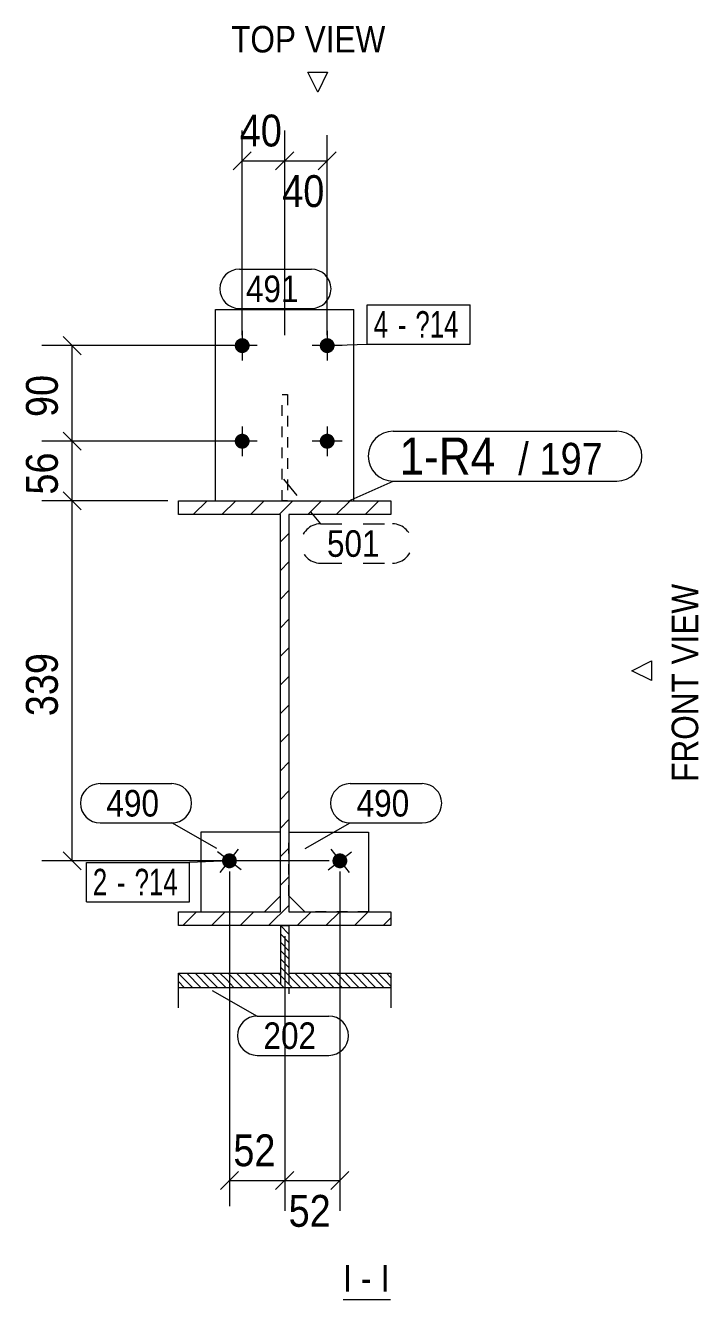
# Model space of a CAD drawing. Header units: millimetres. Extents: x 2 to 1174, y 1 to 825.
# Drawn here: x 588.9 to 652.2, y 84.8 to 204.7 of the extents above; entities that cross this region are included whole.
import ezdxf

# ---------------------------------------------------------------- set-up
doc = ezdxf.new("R2010")
doc.units = ezdxf.units.MM
for name, pattern in [('XKITLINE00', [0]), ('XKITLINE01', [4, 1, -1, 1, -1]), ('XKITLINE02', [4, 2, -2])]:
    doc.linetypes.add(name, pattern=pattern)
for name, color, linetype, lineweight in [('Bolt', 3, 'Continuous', 0), ('BoltMark', 7, 'Continuous', 0), ('Dimensions', 7, 'Continuous', 0), ('OtherObjectType', 7, 'Continuous', 0), ('Part', 2, 'Continuous', 0), ('PartMark', 7, 'Continuous', 0)]:
    doc.layers.add(name, color=color, linetype=linetype, lineweight=lineweight)
doc.styles.add('ARIAL', font='ARIAL.TTF')
doc.styles.add('ARIAL_NARROW', font='ARIALN.TTF')

# ---------------------------------------------------------------- blocks, each defined once
blk = doc.blocks.new('*A6')
at = {"layer": 'Part', "color": 7, "linetype": 'XKITLINE00', "lineweight": 0}
for p, q in [((604.64, 158.68), (605.94, 159.98)), ((607.34, 158.68), (608.64, 159.98)), ((610.03, 158.68), (611.33, 159.98)), ((612.73, 158.68), (614.03, 159.98)), ((615.42, 158.68), (616.72, 159.98)), ((618.11, 158.68), (619.41, 159.98)), ((620.81, 158.68), (622.11, 159.98)), ((612.85, 156.11), (613.65, 156.91)), ((612.85, 153.42), (613.65, 154.22)), ((612.85, 150.72), (613.65, 151.52)), ((612.85, 148.03), (613.65, 148.83)), ((612.85, 145.34), (613.65, 146.14)), ((612.85, 142.64), (613.65, 143.44)), ((612.85, 139.95), (613.65, 140.75)), ((612.85, 137.25), (613.65, 138.05)), ((612.85, 134.56), (613.65, 135.36)), ((612.85, 131.87), (613.65, 132.67)), ((612.85, 129.17), (613.65, 129.97)), ((612.85, 126.48), (613.65, 127.28)), ((612.85, 123.78), (613.65, 124.58)), ((603.66, 119.98), (604.96, 121.28)), ((606.35, 119.98), (607.65, 121.28)), ((609.05, 119.98), (610.35, 121.28)), ((611.74, 119.98), (613.65, 121.89)), ((614.44, 119.98), (615.74, 121.28)), ((617.13, 119.98), (618.43, 121.28)), ((619.82, 119.98), (621.12, 121.28)), ((622.52, 119.98), (623.25, 120.71))]:
    blk.add_line(p, q, dxfattribs=at)
blk = doc.blocks.new('*A7')
at = {"layer": 'Part', "color": 7, "linetype": 'XKITLINE00', "lineweight": 0}
for p, q in [((613.65, 119.18), (612.85, 119.98)), ((612.85, 119.98), (612.85, 119.98)), ((613.65, 118.4), (612.85, 119.2)), ((613.65, 117.62), (612.85, 118.42)), ((613.65, 116.84), (612.85, 117.64)), ((613.65, 116.05), (612.85, 116.85)), ((604.57, 114.17), (603.25, 115.49)), ((605.35, 114.17), (604.03, 115.5)), ((606.14, 114.17), (604.81, 115.5)), ((606.92, 114.17), (605.59, 115.5)), ((607.37, 114.5), (606.38, 115.5)), ((607.76, 114.9), (607.16, 115.5)), ((608.15, 115.29), (607.94, 115.5)), ((609.27, 114.17), (608.15, 115.29)), ((610.05, 114.17), (608.73, 115.5)), ((610.83, 114.17), (609.51, 115.5)), ((611.62, 114.17), (610.29, 115.5)), ((612.4, 114.17), (611.07, 115.5)), ((613.18, 114.17), (611.86, 115.5)), ((613.96, 114.17), (612.64, 115.5)), ((614.75, 114.17), (612.85, 116.07)), ((615.53, 114.17), (614.21, 115.5)), ((616.31, 114.17), (614.99, 115.5)), ((617.1, 114.17), (615.77, 115.5)), ((617.88, 114.17), (616.55, 115.5)), ((618.66, 114.17), (617.34, 115.5)), ((619.44, 114.17), (618.12, 115.5)), ((620.23, 114.17), (618.9, 115.5)), ((621.01, 114.17), (619.69, 115.5)), ((621.79, 114.17), (620.47, 115.5)), ((622.57, 114.17), (621.25, 115.5)), ((623.25, 114.28), (622.03, 115.5)), ((623.25, 115.06), (622.82, 115.5)), ((603.79, 114.17), (603.25, 114.71)), ((607.7, 114.17), (607.37, 114.5)), ((608.48, 114.17), (607.76, 114.9))]:
    blk.add_line(p, q, dxfattribs=at)
blk = doc.blocks.new('*A178')
at = {"layer": 'Bolt'}
blk.add_hatch(color=3, dxfattribs=at).paths.add_polyline_path([(618.05, 126.66), (618.08, 126.68), (618.11, 126.69), (618.14, 126.71), (618.17, 126.72), (618.2, 126.74), (618.23, 126.75), (618.26, 126.76), (618.3, 126.77), (618.33, 126.77), (618.36, 126.78), (618.4, 126.78), (618.43, 126.78), (618.47, 126.78), (618.5, 126.78), (618.54, 126.78), (618.57, 126.77), (618.6, 126.77), (618.64, 126.76), (618.67, 126.75), (618.7, 126.74), (618.73, 126.72), (618.77, 126.71), (618.8, 126.69), (618.82, 126.67), (618.85, 126.65), (618.88, 126.63), (618.91, 126.61), (618.93, 126.59), (618.96, 126.57), (618.98, 126.54), (619, 126.51), (619.02, 126.49), (619.04, 126.46), (619.06, 126.43), (619.08, 126.4), (619.09, 126.37), (619.1, 126.33), (619.11, 126.3), (619.12, 126.27), (619.13, 126.24), (619.14, 126.2), (619.14, 126.17), (619.15, 126.13), (619.15, 126.1), (619.15, 126.06), (619.15, 126.03), (619.14, 126), (619.14, 125.96), (619.13, 125.93), (619.12, 125.9), (619.11, 125.86), (619.1, 125.83), (619.09, 125.8), (619.07, 125.77), (619.06, 125.74), (619.04, 125.71), (619.02, 125.68), (619, 125.65), (618.98, 125.63), (618.96, 125.6), (618.93, 125.58), (618.91, 125.55), (618.88, 125.53), (618.85, 125.51), (618.82, 125.49), (618.79, 125.47), (618.76, 125.46), (618.73, 125.44), (618.7, 125.43), (618.67, 125.42), (618.63, 125.41), (618.6, 125.4), (618.57, 125.39), (618.53, 125.39), (618.5, 125.39), (618.47, 125.38), (618.43, 125.38), (618.4, 125.39), (618.36, 125.39), (618.33, 125.39), (618.29, 125.4), (618.26, 125.41), (618.23, 125.42), (618.2, 125.43), (618.16, 125.44), (618.13, 125.46), (618.1, 125.47), (618.07, 125.49), (618.05, 125.51), (618.02, 125.53), (617.99, 125.55), (617.97, 125.58), (617.94, 125.6), (617.92, 125.63), (617.9, 125.65), (617.88, 125.68), (617.86, 125.71), (617.84, 125.74), (617.82, 125.77), (617.81, 125.8), (617.8, 125.83), (617.78, 125.86), (617.77, 125.9), (617.77, 125.93), (617.76, 125.96), (617.75, 126), (617.75, 126.03), (617.75, 126.07), (617.75, 126.1), (617.75, 126.14), (617.75, 126.17), (617.76, 126.2), (617.77, 126.24), (617.77, 126.27), (617.79, 126.3), (617.8, 126.34), (617.81, 126.37), (617.82, 126.4), (617.84, 126.43), (617.86, 126.46), (617.88, 126.49), (617.9, 126.51), (617.92, 126.54), (617.94, 126.57), (617.97, 126.59), (617.99, 126.61), (618.02, 126.64)], flags=17)
at = {"layer": 'Bolt', "color": 3, "linetype": 'XKITLINE00', "lineweight": 0}
for p, q in [((617.59, 127.19), (619.31, 124.98)), ((617.34, 125.22), (619.55, 126.94))]:
    blk.add_line(p, q, dxfattribs=at)
blk = doc.blocks.new('*A179')
at = {"layer": 'Bolt'}
blk.add_hatch(color=3, dxfattribs=at).paths.add_polyline_path([(607.59, 125.55), (607.57, 125.58), (607.54, 125.6), (607.52, 125.63), (607.5, 125.65), (607.48, 125.68), (607.46, 125.71), (607.44, 125.74), (607.42, 125.77), (607.41, 125.8), (607.4, 125.83), (607.39, 125.86), (607.37, 125.9), (607.37, 125.93), (607.36, 125.96), (607.35, 126), (607.35, 126.03), (607.35, 126.06), (607.35, 126.1), (607.35, 126.13), (607.35, 126.17), (607.36, 126.2), (607.37, 126.24), (607.37, 126.27), (607.38, 126.3), (607.4, 126.33), (607.41, 126.37), (607.42, 126.4), (607.44, 126.43), (607.46, 126.46), (607.48, 126.49), (607.5, 126.51), (607.52, 126.54), (607.54, 126.57), (607.57, 126.59), (607.59, 126.61), (607.62, 126.63), (607.65, 126.65), (607.67, 126.67), (607.7, 126.69), (607.73, 126.71), (607.76, 126.72), (607.8, 126.74), (607.83, 126.75), (607.86, 126.76), (607.89, 126.77), (607.93, 126.77), (607.96, 126.78), (608, 126.78), (608.03, 126.78), (608.07, 126.78), (608.1, 126.78), (608.13, 126.78), (608.17, 126.77), (608.2, 126.77), (608.23, 126.76), (608.27, 126.75), (608.3, 126.74), (608.33, 126.72), (608.36, 126.71), (608.39, 126.69), (608.42, 126.68), (608.45, 126.66), (608.48, 126.64), (608.51, 126.61), (608.53, 126.59), (608.56, 126.57), (608.58, 126.54), (608.6, 126.51), (608.62, 126.49), (608.64, 126.46), (608.66, 126.43), (608.67, 126.4), (608.69, 126.37), (608.7, 126.34), (608.71, 126.3), (608.72, 126.27), (608.73, 126.24), (608.74, 126.2), (608.74, 126.17), (608.75, 126.14), (608.75, 126.1), (608.75, 126.07), (608.75, 126.03), (608.74, 126), (608.74, 125.96), (608.73, 125.93), (608.72, 125.9), (608.71, 125.86), (608.7, 125.83), (608.69, 125.8), (608.68, 125.77), (608.66, 125.74), (608.64, 125.71), (608.62, 125.68), (608.6, 125.65), (608.58, 125.63), (608.56, 125.6), (608.53, 125.58), (608.51, 125.55), (608.48, 125.53), (608.45, 125.51), (608.42, 125.49), (608.4, 125.47), (608.37, 125.46), (608.33, 125.44), (608.3, 125.43), (608.27, 125.42), (608.24, 125.41), (608.2, 125.4), (608.17, 125.39), (608.14, 125.39), (608.1, 125.39), (608.07, 125.38), (608.03, 125.38), (608, 125.39), (607.96, 125.39), (607.93, 125.39), (607.9, 125.4), (607.86, 125.41), (607.83, 125.42), (607.8, 125.43), (607.77, 125.44), (607.74, 125.46), (607.71, 125.47), (607.68, 125.49), (607.65, 125.51), (607.62, 125.53)], flags=17)
at = {"layer": 'Bolt', "color": 3, "linetype": 'XKITLINE00', "lineweight": 0}
for p, q in [((607.19, 124.98), (608.91, 127.19)), ((609.15, 125.22), (606.94, 126.94))]:
    blk.add_line(p, q, dxfattribs=at)
blk = doc.blocks.new('*A180')
at = {"layer": 'Bolt'}
for points in [[(609.95, 174.55), (609.95, 174.51), (609.94, 174.48), (609.94, 174.45), (609.93, 174.41), (609.92, 174.38), (609.91, 174.35), (609.9, 174.32), (609.88, 174.28), (609.87, 174.25), (609.85, 174.22), (609.83, 174.19), (609.81, 174.17), (609.79, 174.14), (609.77, 174.11), (609.74, 174.09), (609.72, 174.06), (609.69, 174.04), (609.67, 174.02), (609.64, 174), (609.61, 173.98), (609.58, 173.97), (609.55, 173.95), (609.52, 173.94), (609.49, 173.92), (609.45, 173.91), (609.42, 173.9), (609.39, 173.9), (609.35, 173.89), (609.32, 173.89), (609.28, 173.88), (609.25, 173.88), (609.21, 173.88), (609.18, 173.89), (609.15, 173.89), (609.11, 173.9), (609.08, 173.9), (609.05, 173.91), (609.01, 173.92), (608.98, 173.94), (608.95, 173.95), (608.92, 173.97), (608.89, 173.98), (608.86, 174), (608.83, 174.02), (608.81, 174.04), (608.78, 174.06), (608.75, 174.09), (608.73, 174.11), (608.71, 174.14), (608.69, 174.17), (608.67, 174.19), (608.65, 174.22), (608.63, 174.25), (608.62, 174.28), (608.6, 174.32), (608.59, 174.35), (608.58, 174.38), (608.57, 174.41), (608.56, 174.45), (608.56, 174.48), (608.55, 174.51), (608.55, 174.55), (608.55, 174.58), (608.55, 174.62), (608.55, 174.65), (608.56, 174.69), (608.56, 174.72), (608.57, 174.75), (608.58, 174.79), (608.59, 174.82), (608.6, 174.85), (608.62, 174.88), (608.63, 174.91), (608.65, 174.94), (608.67, 174.97), (608.69, 175), (608.71, 175.03), (608.73, 175.05), (608.75, 175.08), (608.78, 175.1), (608.81, 175.12), (608.83, 175.15), (608.86, 175.17), (608.89, 175.18), (608.92, 175.2), (608.95, 175.22), (608.98, 175.23), (609.01, 175.24), (609.05, 175.25), (609.08, 175.26), (609.11, 175.27), (609.15, 175.28), (609.18, 175.28), (609.21, 175.28), (609.25, 175.28), (609.28, 175.28), (609.32, 175.28), (609.35, 175.28), (609.39, 175.27), (609.42, 175.26), (609.45, 175.25), (609.49, 175.24), (609.52, 175.23), (609.55, 175.22), (609.58, 175.2), (609.61, 175.18), (609.64, 175.17), (609.67, 175.15), (609.69, 175.12), (609.72, 175.1), (609.74, 175.08), (609.77, 175.05), (609.79, 175.03), (609.81, 175), (609.83, 174.97), (609.85, 174.94), (609.87, 174.91), (609.88, 174.88), (609.9, 174.85), (609.91, 174.82), (609.92, 174.79), (609.93, 174.75), (609.94, 174.72), (609.94, 174.69), (609.95, 174.65), (609.95, 174.62), (609.95, 174.58)], [(617.95, 174.55), (617.95, 174.51), (617.94, 174.48), (617.94, 174.45), (617.93, 174.41), (617.92, 174.38), (617.91, 174.35), (617.9, 174.32), (617.88, 174.28), (617.87, 174.25), (617.85, 174.22), (617.83, 174.19), (617.81, 174.17), (617.79, 174.14), (617.77, 174.11), (617.74, 174.09), (617.72, 174.06), (617.69, 174.04), (617.67, 174.02), (617.64, 174), (617.61, 173.98), (617.58, 173.97), (617.55, 173.95), (617.52, 173.94), (617.49, 173.92), (617.45, 173.91), (617.42, 173.9), (617.39, 173.9), (617.35, 173.89), (617.32, 173.89), (617.28, 173.88), (617.25, 173.88), (617.21, 173.88), (617.18, 173.89), (617.15, 173.89), (617.11, 173.9), (617.08, 173.9), (617.05, 173.91), (617.01, 173.92), (616.98, 173.94), (616.95, 173.95), (616.92, 173.97), (616.89, 173.98), (616.86, 174), (616.83, 174.02), (616.81, 174.04), (616.78, 174.06), (616.75, 174.09), (616.73, 174.11), (616.71, 174.14), (616.69, 174.17), (616.67, 174.19), (616.65, 174.22), (616.63, 174.25), (616.62, 174.28), (616.6, 174.32), (616.59, 174.35), (616.58, 174.38), (616.57, 174.41), (616.56, 174.45), (616.56, 174.48), (616.55, 174.51), (616.55, 174.55), (616.55, 174.58), (616.55, 174.62), (616.55, 174.65), (616.56, 174.69), (616.56, 174.72), (616.57, 174.75), (616.58, 174.79), (616.59, 174.82), (616.6, 174.85), (616.62, 174.88), (616.63, 174.91), (616.65, 174.94), (616.67, 174.97), (616.69, 175), (616.71, 175.03), (616.73, 175.05), (616.75, 175.08), (616.78, 175.1), (616.81, 175.12), (616.83, 175.15), (616.86, 175.17), (616.89, 175.18), (616.92, 175.2), (616.95, 175.22), (616.98, 175.23), (617.01, 175.24), (617.05, 175.25), (617.08, 175.26), (617.11, 175.27), (617.15, 175.28), (617.18, 175.28), (617.21, 175.28), (617.25, 175.28), (617.28, 175.28), (617.32, 175.28), (617.35, 175.28), (617.39, 175.27), (617.42, 175.26), (617.45, 175.25), (617.49, 175.24), (617.52, 175.23), (617.55, 175.22), (617.58, 175.2), (617.61, 175.18), (617.64, 175.17), (617.67, 175.15), (617.69, 175.12), (617.72, 175.1), (617.74, 175.08), (617.77, 175.05), (617.79, 175.03), (617.81, 175), (617.83, 174.97), (617.85, 174.94), (617.87, 174.91), (617.88, 174.88), (617.9, 174.85), (617.91, 174.82), (617.92, 174.79), (617.93, 174.75), (617.94, 174.72), (617.94, 174.69), (617.95, 174.65), (617.95, 174.62), (617.95, 174.58)], [(609.95, 165.55), (609.95, 165.51), (609.94, 165.48), (609.94, 165.45), (609.93, 165.41), (609.92, 165.38), (609.91, 165.35), (609.9, 165.32), (609.88, 165.28), (609.87, 165.25), (609.85, 165.22), (609.83, 165.19), (609.81, 165.17), (609.79, 165.14), (609.77, 165.11), (609.74, 165.09), (609.72, 165.06), (609.69, 165.04), (609.67, 165.02), (609.64, 165), (609.61, 164.98), (609.58, 164.97), (609.55, 164.95), (609.52, 164.94), (609.49, 164.92), (609.45, 164.91), (609.42, 164.9), (609.39, 164.9), (609.35, 164.89), (609.32, 164.89), (609.28, 164.88), (609.25, 164.88), (609.21, 164.88), (609.18, 164.89), (609.15, 164.89), (609.11, 164.9), (609.08, 164.9), (609.05, 164.91), (609.01, 164.92), (608.98, 164.94), (608.95, 164.95), (608.92, 164.97), (608.89, 164.98), (608.86, 165), (608.83, 165.02), (608.81, 165.04), (608.78, 165.06), (608.75, 165.09), (608.73, 165.11), (608.71, 165.14), (608.69, 165.17), (608.67, 165.19), (608.65, 165.22), (608.63, 165.25), (608.62, 165.28), (608.6, 165.32), (608.59, 165.35), (608.58, 165.38), (608.57, 165.41), (608.56, 165.45), (608.56, 165.48), (608.55, 165.51), (608.55, 165.55), (608.55, 165.58), (608.55, 165.62), (608.55, 165.65), (608.56, 165.69), (608.56, 165.72), (608.57, 165.75), (608.58, 165.79), (608.59, 165.82), (608.6, 165.85), (608.62, 165.88), (608.63, 165.91), (608.65, 165.94), (608.67, 165.97), (608.69, 166), (608.71, 166.03), (608.73, 166.05), (608.75, 166.08), (608.78, 166.1), (608.81, 166.12), (608.83, 166.15), (608.86, 166.17), (608.89, 166.18), (608.92, 166.2), (608.95, 166.22), (608.98, 166.23), (609.01, 166.24), (609.05, 166.25), (609.08, 166.26), (609.11, 166.27), (609.15, 166.28), (609.18, 166.28), (609.21, 166.28), (609.25, 166.28), (609.28, 166.28), (609.32, 166.28), (609.35, 166.28), (609.39, 166.27), (609.42, 166.26), (609.45, 166.25), (609.49, 166.24), (609.52, 166.23), (609.55, 166.22), (609.58, 166.2), (609.61, 166.18), (609.64, 166.17), (609.67, 166.15), (609.69, 166.12), (609.72, 166.1), (609.74, 166.08), (609.77, 166.05), (609.79, 166.03), (609.81, 166), (609.83, 165.97), (609.85, 165.94), (609.87, 165.91), (609.88, 165.88), (609.9, 165.85), (609.91, 165.82), (609.92, 165.79), (609.93, 165.75), (609.94, 165.72), (609.94, 165.69), (609.95, 165.65), (609.95, 165.62), (609.95, 165.58)], [(617.95, 165.55), (617.95, 165.51), (617.94, 165.48), (617.94, 165.45), (617.93, 165.41), (617.92, 165.38), (617.91, 165.35), (617.9, 165.32), (617.88, 165.28), (617.87, 165.25), (617.85, 165.22), (617.83, 165.19), (617.81, 165.17), (617.79, 165.14), (617.77, 165.11), (617.74, 165.09), (617.72, 165.06), (617.69, 165.04), (617.67, 165.02), (617.64, 165), (617.61, 164.98), (617.58, 164.97), (617.55, 164.95), (617.52, 164.94), (617.49, 164.92), (617.45, 164.91), (617.42, 164.9), (617.39, 164.9), (617.35, 164.89), (617.32, 164.89), (617.28, 164.88), (617.25, 164.88), (617.21, 164.88), (617.18, 164.89), (617.15, 164.89), (617.11, 164.9), (617.08, 164.9), (617.05, 164.91), (617.01, 164.92), (616.98, 164.94), (616.95, 164.95), (616.92, 164.97), (616.89, 164.98), (616.86, 165), (616.83, 165.02), (616.81, 165.04), (616.78, 165.06), (616.75, 165.09), (616.73, 165.11), (616.71, 165.14), (616.69, 165.17), (616.67, 165.19), (616.65, 165.22), (616.63, 165.25), (616.62, 165.28), (616.6, 165.32), (616.59, 165.35), (616.58, 165.38), (616.57, 165.41), (616.56, 165.45), (616.56, 165.48), (616.55, 165.51), (616.55, 165.55), (616.55, 165.58), (616.55, 165.62), (616.55, 165.65), (616.56, 165.69), (616.56, 165.72), (616.57, 165.75), (616.58, 165.79), (616.59, 165.82), (616.6, 165.85), (616.62, 165.88), (616.63, 165.91), (616.65, 165.94), (616.67, 165.97), (616.69, 166), (616.71, 166.03), (616.73, 166.05), (616.75, 166.08), (616.78, 166.1), (616.81, 166.12), (616.83, 166.15), (616.86, 166.17), (616.89, 166.18), (616.92, 166.2), (616.95, 166.22), (616.98, 166.23), (617.01, 166.24), (617.05, 166.25), (617.08, 166.26), (617.11, 166.27), (617.15, 166.28), (617.18, 166.28), (617.21, 166.28), (617.25, 166.28), (617.28, 166.28), (617.32, 166.28), (617.35, 166.28), (617.39, 166.27), (617.42, 166.26), (617.45, 166.25), (617.49, 166.24), (617.52, 166.23), (617.55, 166.22), (617.58, 166.2), (617.61, 166.18), (617.64, 166.17), (617.67, 166.15), (617.69, 166.12), (617.72, 166.1), (617.74, 166.08), (617.77, 166.05), (617.79, 166.03), (617.81, 166), (617.83, 165.97), (617.85, 165.94), (617.87, 165.91), (617.88, 165.88), (617.9, 165.85), (617.91, 165.82), (617.92, 165.79), (617.93, 165.75), (617.94, 165.72), (617.94, 165.69), (617.95, 165.65), (617.95, 165.62), (617.95, 165.58)]]:
    blk.add_hatch(color=3, dxfattribs=at).paths.add_polyline_path(points, flags=17)
at = {"layer": 'Bolt', "color": 3, "linetype": 'XKITLINE00', "lineweight": 0}
for p, q in [((609.25, 175.98), (609.25, 173.18)), ((617.25, 175.98), (617.25, 173.18)), ((610.65, 174.58), (607.85, 174.58)), ((618.65, 174.58), (615.85, 174.58)), ((609.25, 166.98), (609.25, 164.18)), ((617.25, 166.98), (617.25, 164.18)), ((610.65, 165.58), (607.85, 165.58)), ((618.65, 165.58), (615.85, 165.58))]:
    blk.add_line(p, q, dxfattribs=at)
blk = doc.blocks.new('*A181')
at = {"layer": 'Part', "color": 2, "linetype": 'XKITLINE00', "lineweight": 0}
for p, q in [((603.25, 159.98), (623.25, 159.98)), ((603.25, 158.68), (603.25, 159.98)), ((623.25, 159.98), (623.25, 158.68)), ((612.85, 158.68), (603.25, 158.68)), ((612.85, 121.28), (612.85, 158.68)), ((623.25, 158.68), (613.65, 158.68)), ((613.65, 158.68), (613.65, 121.28)), ((603.25, 119.98), (603.25, 121.28)), ((603.25, 121.28), (612.85, 121.28)), ((613.65, 121.28), (623.25, 121.28)), ((623.25, 121.28), (623.25, 119.98)), ((623.25, 119.98), (603.25, 119.98))]:
    blk.add_line(p, q, dxfattribs=at)
blk = doc.blocks.new('*A182')
at = {"layer": 'Part', "color": 2, "linetype": 'XKITLINE00', "lineweight": 0}
for p, q in [((613.65, 128.78), (621.15, 128.78)), ((621.15, 128.78), (621.15, 121.28)), ((615.15, 121.28), (613.65, 122.78))]:
    blk.add_line(p, q, dxfattribs=at)
at = {"layer": 'Part', "color": 7, "linetype": 'XKITLINE01', "lineweight": 0}
for p, q in [((613.65, 122.78), (613.65, 128.78)), ((621.15, 121.28), (615.15, 121.28))]:
    blk.add_line(p, q, dxfattribs=at)
blk = doc.blocks.new('*A183')
at = {"layer": 'Part', "color": 2, "linetype": 'XKITLINE00', "lineweight": 0}
for p, q in [((612.85, 128.78), (605.35, 128.78)), ((605.35, 128.78), (605.35, 121.28)), ((611.35, 121.28), (612.85, 122.78))]:
    blk.add_line(p, q, dxfattribs=at)
at = {"layer": 'Part', "color": 7, "linetype": 'XKITLINE01', "lineweight": 0}
for p, q in [((612.85, 122.78), (612.85, 128.78)), ((605.35, 121.28), (611.35, 121.28))]:
    blk.add_line(p, q, dxfattribs=at)
blk = doc.blocks.new('*A184')
at = {"layer": 'Part', "color": 7, "linetype": 'XKITLINE01', "lineweight": 0}
for p, q in [((613, 159.98), (613, 169.98)), ((613, 169.98), (613.5, 169.98)), ((613.5, 169.98), (613.5, 159.98)), ((613.5, 159.98), (613, 159.98))]:
    blk.add_line(p, q, dxfattribs=at)
blk = doc.blocks.new('*A185')
at = {"layer": 'Part', "color": 2, "linetype": 'XKITLINE00', "lineweight": 0}
for p, q in [((606.75, 159.98), (606.75, 177.98)), ((606.75, 177.98), (619.75, 177.98)), ((619.75, 159.98), (619.75, 177.98))]:
    blk.add_line(p, q, dxfattribs=at)
at = {"layer": 'Part', "color": 7, "linetype": 'XKITLINE01', "lineweight": 0}
blk.add_line((606.75, 159.98), (619.75, 159.98), dxfattribs=at)
blk = doc.blocks.new('*A186')
at = {"layer": 'Part', "color": 2, "linetype": 'XKITLINE00', "lineweight": 0}
for p, q in [((612.85, 119.98), (613.65, 119.98)), ((612.85, 119.98), (612.85, 115.5)), ((613.65, 119.98), (613.65, 119.98)), ((613.65, 119.98), (613.65, 115.5)), ((603.25, 112.23), (603.25, 115.5)), ((603.25, 115.5), (612.85, 115.5)), ((613.65, 115.5), (623.25, 115.5)), ((623.25, 115.5), (623.25, 112.23)), ((603.25, 114.17), (623.25, 114.17))]:
    blk.add_line(p, q, dxfattribs=at)
at = {"layer": 'Part', "color": 7, "linetype": 'XKITLINE01', "lineweight": 0}
for p, q in [((612.85, 115.5), (612.85, 113.55)), ((613.65, 115.5), (613.65, 114.17)), ((613.65, 114.17), (613.65, 113.55))]:
    blk.add_line(p, q, dxfattribs=at)
blk = doc.blocks.new('*A422')
at = {"layer": 'Dimensions', "color": 7, "linetype": 'XKITLINE00', "lineweight": 0}
for p, q in [((592.4, 160.83), (594.1, 159.13)), ((602.25, 159.98), (590.4, 159.98)), ((593.25, 126.08), (593.25, 159.98)), ((617.45, 126.08), (590.4, 126.08)), ((592.4, 126.93), (594.1, 125.23))]:
    blk.add_line(p, q, dxfattribs=at)
at = {"layer": 'Dimensions', "color": 3}
for p in [(593.25, 159.98), (593.25, 126.08)]:
    blk.add_point(p, dxfattribs=at)
at = {"layer": 'Dimensions', "color": 3, "style": 'ARIAL', "width": 0.85}
blk.add_text('339', height=3, rotation=90.0002, dxfattribs=at).set_placement((591.9, 139.7))
blk = doc.blocks.new('*A423')
at = {"layer": 'Dimensions', "color": 7, "linetype": 'XKITLINE00', "lineweight": 0}
for p, q in [((608.25, 165.58), (590.4, 165.58)), ((592.4, 166.43), (594.1, 164.73)), ((593.25, 159.98), (593.25, 165.58)), ((592.4, 160.83), (594.1, 159.13)), ((602.25, 159.98), (590.4, 159.98))]:
    blk.add_line(p, q, dxfattribs=at)
at = {"layer": 'Dimensions', "color": 3}
for p in [(593.25, 165.58), (593.25, 159.98)]:
    blk.add_point(p, dxfattribs=at)
at = {"layer": 'Dimensions', "color": 3, "style": 'ARIAL', "width": 0.85}
blk.add_text('56', height=3, rotation=90.0002, dxfattribs=at).set_placement((591.9, 160.56))
blk = doc.blocks.new('*A424')
at = {"layer": 'Dimensions', "color": 7, "linetype": 'XKITLINE00', "lineweight": 0}
for p, q in [((592.4, 175.43), (594.1, 173.73)), ((608.25, 174.58), (590.4, 174.58)), ((593.25, 165.58), (593.25, 174.58)), ((608.25, 165.58), (590.4, 165.58)), ((592.4, 166.43), (594.1, 164.73))]:
    blk.add_line(p, q, dxfattribs=at)
at = {"layer": 'Dimensions', "color": 3}
for p in [(593.25, 174.58), (593.25, 165.58)]:
    blk.add_point(p, dxfattribs=at)
at = {"layer": 'Dimensions', "color": 3, "style": 'ARIAL', "width": 0.85}
blk.add_text('90', height=3, rotation=90.0002, dxfattribs=at).set_placement((591.9, 167.86))
blk = doc.blocks.new('*A425')
at = {"layer": 'Dimensions', "color": 7, "linetype": 'XKITLINE00', "lineweight": 0}
for p, q in [((608.05, 125.08), (608.05, 93.58)), ((613.25, 118.98), (613.25, 93.58)), ((608.9, 96.83), (607.2, 95.13)), ((608.05, 95.98), (613.25, 95.98)), ((614.1, 96.83), (612.4, 95.13))]:
    blk.add_line(p, q, dxfattribs=at)
at = {"layer": 'Dimensions', "color": 3}
for p in [(608.05, 95.98), (613.25, 95.98)]:
    blk.add_point(p, dxfattribs=at)
at = {"layer": 'Dimensions', "color": 3, "style": 'ARIAL', "width": 0.85}
blk.add_text('52', height=3, dxfattribs=at).set_placement((608.42, 97.33))
blk = doc.blocks.new('*A426')
at = {"layer": 'Dimensions', "color": 7, "linetype": 'XKITLINE00', "lineweight": 0}
for p, q in [((618.45, 125.08), (618.45, 93.13)), ((613.25, 118.98), (613.25, 93.13)), ((614.1, 96.83), (612.4, 95.13)), ((613.25, 95.98), (618.45, 95.98)), ((619.3, 96.83), (617.6, 95.13))]:
    blk.add_line(p, q, dxfattribs=at)
at = {"layer": 'Dimensions', "color": 3}
for p in [(613.25, 95.98), (618.45, 95.98)]:
    blk.add_point(p, dxfattribs=at)
at = {"layer": 'Dimensions', "color": 3, "style": 'ARIAL', "width": 0.85}
blk.add_text('52', height=3, dxfattribs=at).set_placement((613.62, 91.63))
blk = doc.blocks.new('*A427')
at = {"layer": 'Dimensions', "color": 7, "linetype": 'XKITLINE00', "lineweight": 0}
for p, q in [((609.25, 175.58), (609.25, 194.83)), ((613.25, 175.58), (613.25, 194.83)), ((610.1, 192.83), (608.4, 191.13)), ((609.25, 191.98), (613.25, 191.98)), ((614.1, 192.83), (612.4, 191.13))]:
    blk.add_line(p, q, dxfattribs=at)
at = {"layer": 'Dimensions', "color": 3}
for p in [(609.25, 191.98), (613.25, 191.98)]:
    blk.add_point(p, dxfattribs=at)
at = {"layer": 'Dimensions', "color": 3, "style": 'ARIAL', "width": 0.85}
blk.add_text('40', height=3, dxfattribs=at).set_placement((609.02, 193.33))
blk = doc.blocks.new('*A428')
at = {"layer": 'Dimensions', "color": 7, "linetype": 'XKITLINE00', "lineweight": 0}
for p, q in [((613.25, 175.58), (613.25, 194.38)), ((617.25, 175.58), (617.25, 194.38)), ((614.1, 192.83), (612.4, 191.13)), ((613.25, 191.98), (617.25, 191.98)), ((618.1, 192.83), (616.4, 191.13))]:
    blk.add_line(p, q, dxfattribs=at)
at = {"layer": 'Dimensions', "color": 3}
for p in [(613.25, 191.98), (617.25, 191.98)]:
    blk.add_point(p, dxfattribs=at)
at = {"layer": 'Dimensions', "color": 3, "style": 'ARIAL', "width": 0.85}
blk.add_text('40', height=3, dxfattribs=at).set_placement((613.02, 187.63))
blk = doc.blocks.new('*A429')
at = {"layer": 'BoltMark', "color": 7, "linetype": 'XKITLINE00', "lineweight": 0}
for p, q in [((621.02, 178.43), (630.71, 178.43)), ((621.02, 174.73), (621.02, 178.43)), ((630.71, 174.73), (630.71, 178.43)), ((617.25, 174.58), (621.02, 174.73)), ((621.02, 174.73), (630.71, 174.73))]:
    blk.add_line(p, q, dxfattribs=at)
at = {"layer": 'BoltMark', "color": 3, "style": 'ARIAL_NARROW', "width": 0.85}
for s, p in [('4', (621.62, 175.33)), ('?14', (625.55, 175.33)), ('-', (623.89, 175.33))]:
    blk.add_text(s, height=2.5, dxfattribs=at).set_placement(p)
blk = doc.blocks.new('*A430')
at = {"layer": 'BoltMark', "color": 7, "linetype": 'XKITLINE00', "lineweight": 0}
for p, q in [((608.05, 126.08), (604.28, 125.93)), ((594.59, 125.93), (604.28, 125.93)), ((594.59, 122.23), (594.59, 125.93)), ((604.28, 122.23), (604.28, 125.93)), ((594.59, 122.23), (604.28, 122.23))]:
    blk.add_line(p, q, dxfattribs=at)
at = {"layer": 'BoltMark', "color": 3, "style": 'ARIAL_NARROW', "width": 0.85}
for s, p in [('2', (595.19, 122.83)), ('?14', (599.12, 122.83)), ('-', (597.46, 122.83))]:
    blk.add_text(s, height=2.5, dxfattribs=at).set_placement(p)
blk = doc.blocks.new('*A431')
at = {"layer": 'PartMark', "color": 7, "linetype": 'XKITLINE00', "lineweight": 0}
for p, q in [((606.41, 113.86), (610.65, 111.47)), ((610.65, 111.47), (617.41, 111.47)), ((610.65, 107.77), (617.41, 107.77))]:
    blk.add_line(p, q, dxfattribs=at)
for centre, start, end in [((610.65, 109.62), 90, 270), ((617.41, 109.62), 270, 90)]:
    blk.add_arc(centre, 1.85, start, end, dxfattribs=at)
at = {"layer": 'PartMark', "color": 3, "style": 'ARIAL', "width": 0.85}
blk.add_text('202', height=2.5, dxfattribs=at).set_placement((611.25, 108.37))
blk = doc.blocks.new('*A432')
at = {"layer": 'PartMark', "color": 7, "linetype": 'XKITLINE00', "lineweight": 0}
for p, q in [((609, 181.78), (615.76, 181.78)), ((609, 178.08), (615.76, 178.08))]:
    blk.add_line(p, q, dxfattribs=at)
for centre, start, end in [((609, 179.93), 90, 270), ((615.76, 179.93), 270, 90)]:
    blk.add_arc(centre, 1.85, start, end, dxfattribs=at)
at = {"layer": 'PartMark', "color": 3, "style": 'ARIAL', "width": 0.85}
blk.add_text('491', height=2.5, dxfattribs=at).set_placement((609.6, 178.68))
blk = doc.blocks.new('*A433')
at = {"layer": 'PartMark', "color": 7, "linetype": 'XKITLINE02', "lineweight": 0}
for p, q in [((613.13, 162.01), (616.63, 157.8)), ((616.63, 157.8), (623.39, 157.8)), ((616.63, 154.1), (623.39, 154.1))]:
    blk.add_line(p, q, dxfattribs=at)
for centre, start, end in [((616.63, 155.95), 90, 270), ((623.39, 155.95), 270, 90)]:
    blk.add_arc(centre, 1.85, start, end, dxfattribs=at)
at = {"layer": 'PartMark', "color": 3, "style": 'ARIAL', "width": 0.85}
blk.add_text('501', height=2.5, dxfattribs=at).set_placement((617.23, 154.7))
blk = doc.blocks.new('*A434')
at = {"layer": 'PartMark', "color": 7, "linetype": 'XKITLINE00', "lineweight": 0}
for p, q in [((595.87, 133.35), (602.64, 133.35)), ((595.87, 129.65), (602.64, 129.65)), ((606.88, 127.25), (602.64, 129.65))]:
    blk.add_line(p, q, dxfattribs=at)
for centre, start, end in [((595.87, 131.5), 90, 270), ((602.64, 131.5), 270, 90)]:
    blk.add_arc(centre, 1.85, start, end, dxfattribs=at)
at = {"layer": 'PartMark', "color": 3, "style": 'ARIAL', "width": 0.85}
blk.add_text('490', height=2.5, dxfattribs=at).set_placement((596.47, 130.25))
blk = doc.blocks.new('*A435')
at = {"layer": 'PartMark', "color": 7, "linetype": 'XKITLINE00', "lineweight": 0}
for p, q in [((619.42, 133.35), (626.18, 133.35)), ((615.18, 127.25), (619.42, 129.65)), ((619.42, 129.65), (626.18, 129.65))]:
    blk.add_line(p, q, dxfattribs=at)
for centre, start, end in [((619.42, 131.5), 90, 270), ((626.18, 131.5), 270, 90)]:
    blk.add_arc(centre, 1.85, start, end, dxfattribs=at)
at = {"layer": 'PartMark', "color": 3, "style": 'ARIAL', "width": 0.85}
blk.add_text('490', height=2.5, dxfattribs=at).set_placement((620.02, 130.25))
blk = doc.blocks.new('*A436')
at = {"layer": 'PartMark', "color": 7, "linetype": 'XKITLINE00', "lineweight": 0}
for p, q in [((623.46, 166.53), (644.52, 166.53)), ((619.22, 159.93), (623.46, 161.83)), ((623.46, 161.83), (644.52, 161.83))]:
    blk.add_line(p, q, dxfattribs=at)
for centre, start, end in [((623.46, 164.18), 90, 270), ((644.52, 164.18), 270, 90)]:
    blk.add_arc(centre, 2.35, start, end, dxfattribs=at)
at = {"layer": 'PartMark', "color": 1, "style": 'ARIAL', "width": 0.85}
blk.add_text('1-R4', height=3.5, dxfattribs=at).set_placement((624.06, 162.43))
at = {"layer": 'PartMark', "color": 3, "style": 'ARIAL', "width": 0.85}
for s, p in [('/', (635.23, 162.43)), ('197', (637.24, 162.43))]:
    blk.add_text(s, height=3, dxfattribs=at).set_placement(p)
blk = doc.blocks.new('*A437')
at = {"layer": 'OtherObjectType', "color": 7, "linetype": 'XKITLINE00', "lineweight": 0}
for p, q in [((616.36, 198.43), (615.42, 200.31)), ((615.42, 200.31), (617.29, 200.31)), ((617.29, 200.31), (616.36, 198.43)), ((616.36, 198.43), (616.36, 198.43)), ((645.92, 143.98), (647.79, 144.92)), ((647.79, 143.05), (645.92, 143.98)), ((645.92, 143.98), (645.92, 143.98)), ((647.79, 144.92), (647.79, 143.05)), ((618.75, 84.78), (623.21, 84.78))]:
    blk.add_line(p, q, dxfattribs=at)
at = {"layer": 'OtherObjectType', "color": 7, "style": 'ARIAL', "width": 0.85}
for s, p in [('TOP VIEW', (608.21, 202.18)), ('I', (618.75, 85.53)), ('I', (622.29, 85.53)), ('-', (620.43, 85.53))]:
    blk.add_text(s, height=2.5, dxfattribs=at).set_placement(p)
blk.add_text('FRONT VIEW', height=2.5, rotation=90, dxfattribs=at).set_placement((652.17, 133.52))

msp = doc.modelspace()

# ---------------------------------------------------------------- block references
at = {"lineweight": 0}
for name in ['*A427', '*A428', '*A432', '*A185', '*A429', '*A424', '*A180', '*A184', '*A423', '*A436', '*A433', '*A422', '*A181', '*A6', '*A434', '*A435', '*A183', '*A182', '*A179', '*A178', '*A430', '*A425', '*A426', '*A7', '*A186', '*A431']:
    msp.add_blockref(name, (0, 0), dxfattribs=at)
at = {"layer": 'OtherObjectType', "lineweight": 0}
msp.add_blockref('*A437', (0, 0), dxfattribs=at)

doc.saveas('drawing.dxf')
